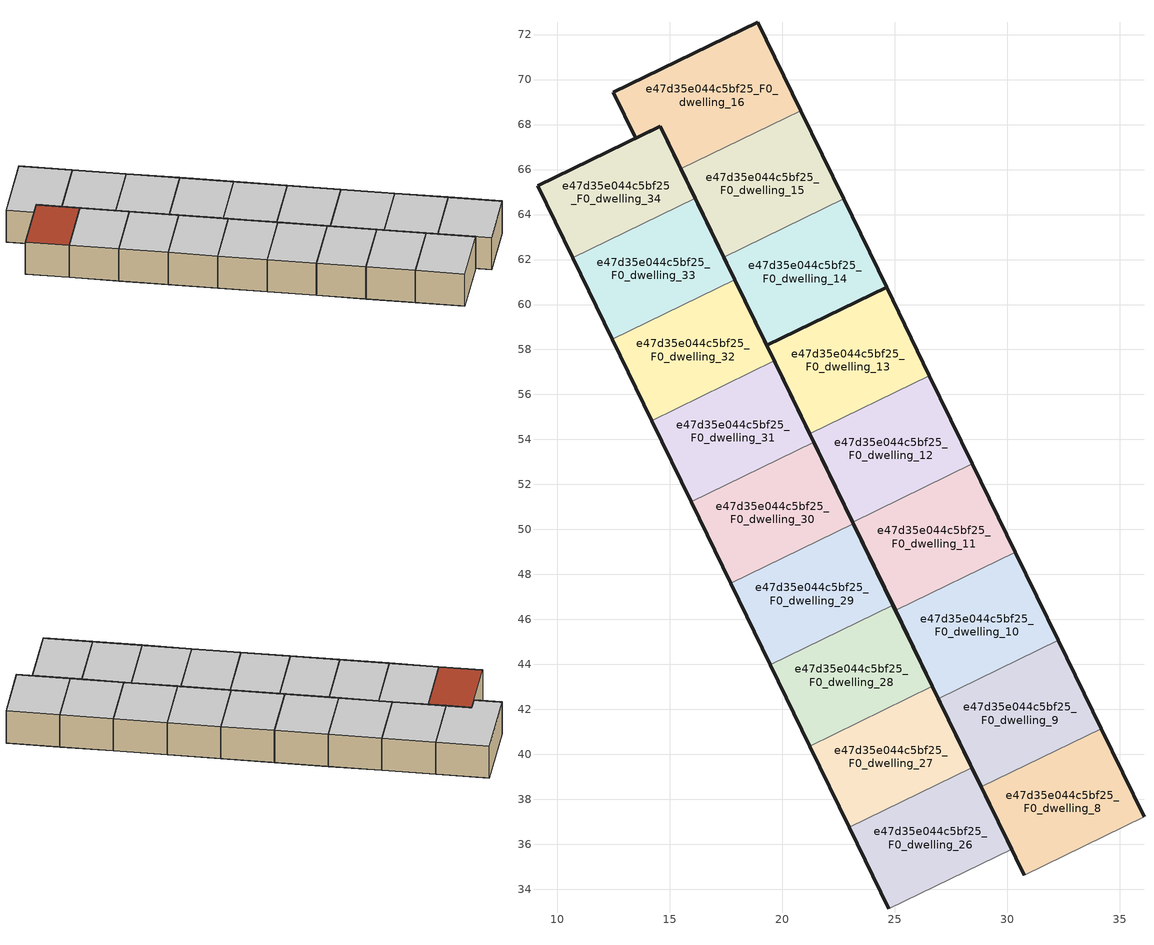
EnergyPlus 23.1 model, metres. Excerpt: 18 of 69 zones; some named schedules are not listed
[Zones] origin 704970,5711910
e47d35e044c5bf25_F0_dwelling_10
 floor ground (EU_floor_Construction): 32.26,45.07 30.35,48.99 25.03,46.4 26.94,42.48 z0
 wall outside (EU_wall_Construction): 30.35,48.99 32.26,45.07 / 26.94,42.48 25.03,46.4 z0:3
 wall to e47d35e044c5bf25_F0_dwelling_11 (EU_wall_Construction): 25.03,46.4 30.35,48.99 z0:3
 wall to e47d35e044c5bf25_F0_dwelling_9 (EU_wall_Construction): 32.26,45.07 26.94,42.48 z0:3
 ceiling to e47d35e044c5bf25_F1_dwelling_10 (EU_floor_Construction): 30.35,48.99 32.26,45.07 26.94,42.48 25.03,46.4 z3
e47d35e044c5bf25_F0_dwelling_11
 floor ground (EU_floor_Construction): 30.35,48.99 28.44,52.92 23.12,50.33 25.03,46.4 z0
 wall outside (EU_wall_Construction): 28.44,52.92 30.35,48.99 / 25.03,46.4 23.12,50.33 z0:3
 wall to e47d35e044c5bf25_F0_dwelling_12 (EU_wall_Construction): 23.12,50.33 28.44,52.92 z0:3
 ceiling to e47d35e044c5bf25_F1_dwelling_11 (EU_floor_Construction): 28.44,52.92 30.35,48.99 25.03,46.4 23.12,50.33 z3
e47d35e044c5bf25_F0_dwelling_12
 floor ground (EU_floor_Construction): 28.44,52.92 26.54,56.84 21.21,54.26 23.12,50.33 z0
 wall outside (EU_wall_Construction): 26.54,56.84 28.44,52.92 / 23.12,50.33 21.21,54.26 z0:3
 wall to e47d35e044c5bf25_F0_dwelling_13 (EU_wall_Construction): 21.21,54.26 26.54,56.84 z0:3
 ceiling to e47d35e044c5bf25_F1_dwelling_12 (EU_floor_Construction): 26.54,56.84 28.44,52.92 23.12,50.33 21.21,54.26 z3
e47d35e044c5bf25_F0_dwelling_13
 floor ground (EU_floor_Construction): 26.54,56.84 24.63,60.77 19.31,58.18 21.21,54.26 z0
 wall outside (EU_wall_Construction): 21.21,54.26 19.31,58.18 24.63,60.77 26.54,56.84 z0:3
 ceiling to e47d35e044c5bf25_F1_dwelling_13 (EU_floor_Construction): 24.63,60.77 26.54,56.84 21.21,54.26 19.31,58.18 z3
e47d35e044c5bf25_F0_dwelling_14
 floor ground (EU_floor_Construction): 24.63,60.77 22.72,64.7 17.4,62.11 19.31,58.18 z0
 wall outside (EU_wall_Construction): 22.72,64.7 24.63,60.77 19.31,58.18 17.4,62.11 z0:3
 wall to e47d35e044c5bf25_F0_dwelling_15 (EU_wall_Construction): 17.4,62.11 22.72,64.7 z0:3
 ceiling to e47d35e044c5bf25_F1_dwelling_14 (EU_floor_Construction): 22.72,64.7 24.63,60.77 19.31,58.18 17.4,62.11 z3
e47d35e044c5bf25_F0_dwelling_15
 floor ground (EU_floor_Construction): 22.72,64.7 20.81,68.62 15.49,66.04 17.4,62.11 z0
 wall outside (EU_wall_Construction): 20.81,68.62 22.72,64.7 / 17.4,62.11 15.49,66.04 z0:3
 wall to e47d35e044c5bf25_F0_dwelling_16 (EU_wall_Construction): 15.49,66.04 20.81,68.62 z0:3
 ceiling to e47d35e044c5bf25_F1_dwelling_15 (EU_floor_Construction): 20.81,68.62 22.72,64.7 17.4,62.11 15.49,66.04 z3
e47d35e044c5bf25_F0_dwelling_16
 floor ground (EU_floor_Construction): 20.81,68.62 18.91,72.54 12.48,69.43 13.48,67.39 14.58,67.92 15.49,66.04 z0
 wall outside (EU_wall_Construction): 15.49,66.04 14.58,67.92 13.48,67.39 12.48,69.43 18.91,72.54 20.81,68.62 z0:3
 ceiling to e47d35e044c5bf25_F1_dwelling_16 (EU_floor_Construction): 18.91,72.54 20.81,68.62 15.49,66.04 14.58,67.92 13.48,67.39 12.48,69.43 z3
e47d35e044c5bf25_F0_dwelling_26
 floor ground (EU_floor_Construction): 30.19,35.79 28.43,39.41 22.97,36.76 24.73,33.14 z0
 wall outside (EU_wall_Construction): 28.43,39.41 30.19,35.79 / 24.73,33.14 22.97,36.76 z0:3
 wall to e47d35e044c5bf25_F0_dwelling_27 (EU_wall_Construction): 22.97,36.76 28.43,39.41 z0:3
 wall to e47d35e044c5bf25_F0_dwelling_25 (EU_wall_Construction): 30.19,35.79 24.73,33.14 z0:3
 ceiling to e47d35e044c5bf25_F1_dwelling_26 (EU_floor_Construction): 28.43,39.41 30.19,35.79 24.73,33.14 22.97,36.76 z3
e47d35e044c5bf25_F0_dwelling_27
 floor ground (EU_floor_Construction): 28.43,39.41 26.67,43.02 21.21,40.37 22.97,36.76 z0
 wall outside (EU_wall_Construction): 26.67,43.02 28.43,39.41 / 22.97,36.76 21.21,40.37 z0:3
 wall to e47d35e044c5bf25_F0_dwelling_28 (EU_wall_Construction): 21.21,40.37 26.67,43.02 z0:3
 ceiling to e47d35e044c5bf25_F1_dwelling_27 (EU_floor_Construction): 26.67,43.02 28.43,39.41 22.97,36.76 21.21,40.37 z3
e47d35e044c5bf25_F0_dwelling_28
 floor ground (EU_floor_Construction): 26.67,43.02 24.91,46.64 19.46,43.99 21.21,40.37 z0
 wall outside (EU_wall_Construction): 24.91,46.64 26.67,43.02 / 21.21,40.37 19.46,43.99 z0:3
 wall to e47d35e044c5bf25_F0_dwelling_29 (EU_wall_Construction): 19.46,43.99 24.91,46.64 z0:3
 ceiling to e47d35e044c5bf25_F1_dwelling_28 (EU_floor_Construction): 24.91,46.64 26.67,43.02 21.21,40.37 19.46,43.99 z3
e47d35e044c5bf25_F0_dwelling_29
 floor ground (EU_floor_Construction): 24.91,46.64 23.16,50.26 17.7,47.6 19.46,43.99 z0
 wall outside (EU_wall_Construction): 23.16,50.26 24.91,46.64 / 19.46,43.99 17.7,47.6 z0:3
 wall to e47d35e044c5bf25_F0_dwelling_30 (EU_wall_Construction): 17.7,47.6 23.16,50.26 z0:3
 ceiling to e47d35e044c5bf25_F1_dwelling_29 (EU_floor_Construction): 23.16,50.26 24.91,46.64 19.46,43.99 17.7,47.6 z3
e47d35e044c5bf25_F0_dwelling_30
 floor ground (EU_floor_Construction): 23.16,50.26 21.4,53.87 15.94,51.22 17.7,47.6 z0
 wall outside (EU_wall_Construction): 21.4,53.87 23.16,50.26 / 17.7,47.6 15.94,51.22 z0:3
 wall to e47d35e044c5bf25_F0_dwelling_31 (EU_wall_Construction): 15.94,51.22 21.4,53.87 z0:3
 ceiling to e47d35e044c5bf25_F1_dwelling_30 (EU_floor_Construction): 21.4,53.87 23.16,50.26 17.7,47.6 15.94,51.22 z3
e47d35e044c5bf25_F0_dwelling_31
 floor ground (EU_floor_Construction): 21.4,53.87 19.64,57.49 14.19,54.84 15.94,51.22 z0
 wall outside (EU_wall_Construction): 19.64,57.49 21.4,53.87 / 15.94,51.22 14.19,54.84 z0:3
 wall to e47d35e044c5bf25_F0_dwelling_32 (EU_wall_Construction): 14.19,54.84 19.64,57.49 z0:3
 ceiling to e47d35e044c5bf25_F1_dwelling_31 (EU_floor_Construction): 19.64,57.49 21.4,53.87 15.94,51.22 14.19,54.84 z3
e47d35e044c5bf25_F0_dwelling_32
 floor ground (EU_floor_Construction): 19.64,57.49 17.89,61.11 12.43,58.45 14.19,54.84 z0
 wall outside (EU_wall_Construction): 17.89,61.11 19.64,57.49 / 14.19,54.84 12.43,58.45 z0:3
 wall to e47d35e044c5bf25_F0_dwelling_33 (EU_wall_Construction): 12.43,58.45 17.89,61.11 z0:3
 ceiling to e47d35e044c5bf25_F1_dwelling_32 (EU_floor_Construction): 17.89,61.11 19.64,57.49 14.19,54.84 12.43,58.45 z3
e47d35e044c5bf25_F0_dwelling_33
 floor ground (EU_floor_Construction): 17.89,61.11 16.13,64.72 10.67,62.07 12.43,58.45 z0
 wall outside (EU_wall_Construction): 16.13,64.72 17.89,61.11 / 12.43,58.45 10.67,62.07 z0:3
 wall to e47d35e044c5bf25_F0_dwelling_34 (EU_wall_Construction): 10.67,62.07 16.13,64.72 z0:3
 ceiling to e47d35e044c5bf25_F1_dwelling_33 (EU_floor_Construction): 16.13,64.72 17.89,61.11 12.43,58.45 10.67,62.07 z3
e47d35e044c5bf25_F0_dwelling_34
 floor ground (EU_floor_Construction): 16.13,64.72 14.58,67.92 9.11,65.28 10.67,62.07 z0
 wall outside (EU_wall_Construction): 10.67,62.07 9.11,65.28 14.58,67.92 16.13,64.72 z0:3
 roof outside (EU_roof_Construction): 14.58,67.92 16.13,64.72 10.67,62.07 9.11,65.28 z3
e47d35e044c5bf25_F0_dwelling_8
 floor ground (EU_floor_Construction): 36.07,37.22 34.17,41.14 28.84,38.55 30.75,34.63 z0
 wall outside (EU_wall_Construction): 34.17,41.14 36.07,37.22 / 30.75,34.63 28.84,38.55 z0:3
 wall to e47d35e044c5bf25_F0_dwelling_9 (EU_wall_Construction): 28.84,38.55 34.17,41.14 z0:3
 wall to e47d35e044c5bf25_F0_dwelling_7 (EU_wall_Construction): 36.07,37.22 30.75,34.63 z0:3
 ceiling to e47d35e044c5bf25_F1_dwelling_8 (EU_floor_Construction): 34.17,41.14 36.07,37.22 30.75,34.63 28.84,38.55 z3
e47d35e044c5bf25_F0_dwelling_9
 floor ground (EU_floor_Construction): 34.17,41.14 32.26,45.07 26.94,42.48 28.84,38.55 z0
 wall outside (EU_wall_Construction): 32.26,45.07 34.17,41.14 / 28.84,38.55 26.94,42.48 z0:3
 ceiling to e47d35e044c5bf25_F1_dwelling_9 (EU_floor_Construction): 32.26,45.07 34.17,41.14 28.84,38.55 26.94,42.48 z3
[Building]
EU S2 Campaign: North Axis=0; Terrain=City; Solar Distribution=FullExterior
[Site:Location]
London: Latitude=51.5; Longitude=-0.5; Time Zone=0; Elevation=25
[SizingPeriod:WeatherFileDays]
AnnualSizingPeriod: Begin Month=1; Begin Day of Month=1; End Month=12; End Day of Month=31; Day of Week for Start Day=Monday; Use Weather File Daylight Saving Period=No; Use Weather File Rain and Snow Indicators=No
[MATERIAL]
EU_InternalMass_Material: Roughness=MediumRough; Thickness=0.1; Conductivity=1; Density=1800; Specific Heat=900; Thermal Absorptance=0.9; Solar Absorptance=0.7; Visible Absorptance=0.7
[MATERIAL:NOMASS] Roughness=MediumRough; Thermal Absorptance=0.9; Solar Absorptance=0.7; Visible Absorptance=0.7
Name | Thermal Resistance
EU_wall_NoMass | 0.635353
EU_roof_NoMass | 0.675062
EU_floor_NoMass | 1.96382
[CONSTRUCTION]
EU_wall_Construction: EU_wall_NoMass
EU_roof_Construction: EU_roof_NoMass
EU_floor_Construction: EU_floor_NoMass
EU_InternalMass_Construction: EU_InternalMass_Material
[ZONE] Type=1; Multiplier=1; Ceiling Height=autocalculate; Floor Area=autocalculate; Part of Total Floor Area=Yes
Name | Volume
e47d35e044c5bf25_F0_dwelling_10 | 77.4873
e47d35e044c5bf25_F0_dwelling_11 | 77.4939
e47d35e044c5bf25_F0_dwelling_12 | 77.4917
e47d35e044c5bf25_F0_dwelling_13 | 77.4866
e47d35e044c5bf25_F0_dwelling_14 | 77.502
e47d35e044c5bf25_F0_dwelling_15; e47d35e044c5bf25_F0_dwelling_8 | 77.5005
e47d35e044c5bf25_F0_dwelling_16 | 85.8252
e47d35e044c5bf25_F0_dwelling_26; e47d35e044c5bf25_F0_dwelling_27 | 73.1982
e47d35e044c5bf25_F0_dwelling_28 | 73.1895
e47d35e044c5bf25_F0_dwelling_29 | 73.188
e47d35e044c5bf25_F0_dwelling_30 | 73.2136
e47d35e044c5bf25_F0_dwelling_31 | 73.1829
e47d35e044c5bf25_F0_dwelling_32 | 73.2034
e47d35e044c5bf25_F0_dwelling_33 | 73.21
e47d35e044c5bf25_F0_dwelling_34 | 64.8142
e47d35e044c5bf25_F0_dwelling_9 | 77.491
[INTERNALMASS] Construction=EU_InternalMass_Construction
Name | Zone or ZoneList | Surface Area
e47d35e044c5bf25_F0_dwelling_8_EU_InternalMass | e47d35e044c5bf25_F0_dwelling_8 | 25.8334
e47d35e044c5bf25_F0_dwelling_9_EU_InternalMass | e47d35e044c5bf25_F0_dwelling_9 | 25.8301
e47d35e044c5bf25_F0_dwelling_10_EU_InternalMass | e47d35e044c5bf25_F0_dwelling_10 | 25.8294
e47d35e044c5bf25_F0_dwelling_11_EU_InternalMass | e47d35e044c5bf25_F0_dwelling_11 | 25.8315
e47d35e044c5bf25_F0_dwelling_12_EU_InternalMass | e47d35e044c5bf25_F0_dwelling_12 | 25.8305
e47d35e044c5bf25_F0_dwelling_13_EU_InternalMass | e47d35e044c5bf25_F0_dwelling_13 | 25.8289
e47d35e044c5bf25_F0_dwelling_14_EU_InternalMass | e47d35e044c5bf25_F0_dwelling_14 | 25.8336
e47d35e044c5bf25_F0_dwelling_15_EU_InternalMass | e47d35e044c5bf25_F0_dwelling_15 | 25.8336
e47d35e044c5bf25_F0_dwelling_16_EU_InternalMass | e47d35e044c5bf25_F0_dwelling_16 | 28.6133
e47d35e044c5bf25_F0_dwelling_26_EU_InternalMass | e47d35e044c5bf25_F0_dwelling_26 | 24.3993
e47d35e044c5bf25_F0_dwelling_27_EU_InternalMass | e47d35e044c5bf25_F0_dwelling_27 | 24.3993
e47d35e044c5bf25_F0_dwelling_28_EU_InternalMass | e47d35e044c5bf25_F0_dwelling_28 | 24.3962
e47d35e044c5bf25_F0_dwelling_29_EU_InternalMass | e47d35e044c5bf25_F0_dwelling_29 | 24.3962
e47d35e044c5bf25_F0_dwelling_30_EU_InternalMass | e47d35e044c5bf25_F0_dwelling_30 | 24.4043
e47d35e044c5bf25_F0_dwelling_31_EU_InternalMass | e47d35e044c5bf25_F0_dwelling_31 | 24.3943
e47d35e044c5bf25_F0_dwelling_32_EU_InternalMass | e47d35e044c5bf25_F0_dwelling_32 | 24.4011
e47d35e044c5bf25_F0_dwelling_33_EU_InternalMass | e47d35e044c5bf25_F0_dwelling_33 | 24.4029
e47d35e044c5bf25_F0_dwelling_34_EU_InternalMass | e47d35e044c5bf25_F0_dwelling_34 | 21.6153
[OTHEREQUIPMENT] Fuel Type=Electricity; Design Level Calculation Method=Watts/Area; Power per Zone Floor Area=1; Fraction Latent=0; Fraction Radiant=0; Fraction Lost=0; Carbon Dioxide Generation Rate=0; EndUse Subcategory=EU_Step8_InternalGains
Name | Zone or ZoneList or Space or SpaceList | Schedule
EU_Step8_InternalGain_e47d35e044c5bf25_F0_dwelling_8_f000 | e47d35e044c5bf25_F0_dwelling_8 | EU_Step8_GainSchedule_e47d35e044c5bf25_F0_dwelling_8_f000
EU_Step8_InternalGain_e47d35e044c5bf25_F0_dwelling_9_f000 | e47d35e044c5bf25_F0_dwelling_9 | EU_Step8_GainSchedule_e47d35e044c5bf25_F0_dwelling_9_f000
EU_Step8_InternalGain_e47d35e044c5bf25_F0_dwelling_10_f000 | e47d35e044c5bf25_F0_dwelling_10 | EU_Step8_GainSchedule_e47d35e044c5bf25_F0_dwelling_10_f000
EU_Step8_InternalGain_e47d35e044c5bf25_F0_dwelling_11_f000 | e47d35e044c5bf25_F0_dwelling_11 | EU_Step8_GainSchedule_e47d35e044c5bf25_F0_dwelling_11_f000
EU_Step8_InternalGain_e47d35e044c5bf25_F0_dwelling_12_f000 | e47d35e044c5bf25_F0_dwelling_12 | EU_Step8_GainSchedule_e47d35e044c5bf25_F0_dwelling_12_f000
EU_Step8_InternalGain_e47d35e044c5bf25_F0_dwelling_13_f000 | e47d35e044c5bf25_F0_dwelling_13 | EU_Step8_GainSchedule_e47d35e044c5bf25_F0_dwelling_13_f000
EU_Step8_InternalGain_e47d35e044c5bf25_F0_dwelling_14_f000 | e47d35e044c5bf25_F0_dwelling_14 | EU_Step8_GainSchedule_e47d35e044c5bf25_F0_dwelling_14_f000
EU_Step8_InternalGain_e47d35e044c5bf25_F0_dwelling_15_f000 | e47d35e044c5bf25_F0_dwelling_15 | EU_Step8_GainSchedule_e47d35e044c5bf25_F0_dwelling_15_f000
EU_Step8_InternalGain_e47d35e044c5bf25_F0_dwelling_16_f000 | e47d35e044c5bf25_F0_dwelling_16 | EU_Step8_GainSchedule_e47d35e044c5bf25_F0_dwelling_16_f000
EU_Step8_InternalGain_e47d35e044c5bf25_F0_dwelling_26_f000 | e47d35e044c5bf25_F0_dwelling_26 | EU_Step8_GainSchedule_e47d35e044c5bf25_F0_dwelling_26_f000
EU_Step8_InternalGain_e47d35e044c5bf25_F0_dwelling_27_f000 | e47d35e044c5bf25_F0_dwelling_27 | EU_Step8_GainSchedule_e47d35e044c5bf25_F0_dwelling_27_f000
EU_Step8_InternalGain_e47d35e044c5bf25_F0_dwelling_28_f000 | e47d35e044c5bf25_F0_dwelling_28 | EU_Step8_GainSchedule_e47d35e044c5bf25_F0_dwelling_28_f000
EU_Step8_InternalGain_e47d35e044c5bf25_F0_dwelling_29_f000 | e47d35e044c5bf25_F0_dwelling_29 | EU_Step8_GainSchedule_e47d35e044c5bf25_F0_dwelling_29_f000
EU_Step8_InternalGain_e47d35e044c5bf25_F0_dwelling_30_f000 | e47d35e044c5bf25_F0_dwelling_30 | EU_Step8_GainSchedule_e47d35e044c5bf25_F0_dwelling_30_f000
EU_Step8_InternalGain_e47d35e044c5bf25_F0_dwelling_31_f000 | e47d35e044c5bf25_F0_dwelling_31 | EU_Step8_GainSchedule_e47d35e044c5bf25_F0_dwelling_31_f000
EU_Step8_InternalGain_e47d35e044c5bf25_F0_dwelling_32_f000 | e47d35e044c5bf25_F0_dwelling_32 | EU_Step8_GainSchedule_e47d35e044c5bf25_F0_dwelling_32_f000
EU_Step8_InternalGain_e47d35e044c5bf25_F0_dwelling_33_f000 | e47d35e044c5bf25_F0_dwelling_33 | EU_Step8_GainSchedule_e47d35e044c5bf25_F0_dwelling_33_f000
EU_Step8_InternalGain_e47d35e044c5bf25_F0_dwelling_34_f000 | e47d35e044c5bf25_F0_dwelling_34 | EU_Step8_GainSchedule_e47d35e044c5bf25_F0_dwelling_34_f000
[ZONEVENTILATION:DESIGNFLOWRATE] Schedule=EU_AlwaysOn; Design Flow Rate Calculation Method=AirChanges/Hour; Air Changes per Hour=0.555504; Ventilation Type=Natural; Fan Pressure Rise=0; Fan Total Efficiency=1; Constant Term Coefficient=1; Temperature Term Coefficient=0; Velocity Term Coefficient=0; Velocity Squared Term Coefficient=0; Minimum Indoor Temperature=-100; Maximum Indoor Temperature=100; Delta Temperature=-100; Minimum Outdoor Temperature=-100; Maximum Outdoor Temperature=100; Maximum Wind Speed=40
Name | Zone or ZoneList or Space or SpaceList
EU_ConstantAir_e47d35e044c5bf25_F0_dwelling_8 | e47d35e044c5bf25_F0_dwelling_8
EU_ConstantAir_e47d35e044c5bf25_F0_dwelling_9 | e47d35e044c5bf25_F0_dwelling_9
EU_ConstantAir_e47d35e044c5bf25_F0_dwelling_10 | e47d35e044c5bf25_F0_dwelling_10
EU_ConstantAir_e47d35e044c5bf25_F0_dwelling_11 | e47d35e044c5bf25_F0_dwelling_11
EU_ConstantAir_e47d35e044c5bf25_F0_dwelling_12 | e47d35e044c5bf25_F0_dwelling_12
EU_ConstantAir_e47d35e044c5bf25_F0_dwelling_13 | e47d35e044c5bf25_F0_dwelling_13
EU_ConstantAir_e47d35e044c5bf25_F0_dwelling_14 | e47d35e044c5bf25_F0_dwelling_14
EU_ConstantAir_e47d35e044c5bf25_F0_dwelling_15 | e47d35e044c5bf25_F0_dwelling_15
EU_ConstantAir_e47d35e044c5bf25_F0_dwelling_16 | e47d35e044c5bf25_F0_dwelling_16
EU_ConstantAir_e47d35e044c5bf25_F0_dwelling_26 | e47d35e044c5bf25_F0_dwelling_26
EU_ConstantAir_e47d35e044c5bf25_F0_dwelling_27 | e47d35e044c5bf25_F0_dwelling_27
EU_ConstantAir_e47d35e044c5bf25_F0_dwelling_28 | e47d35e044c5bf25_F0_dwelling_28
EU_ConstantAir_e47d35e044c5bf25_F0_dwelling_29 | e47d35e044c5bf25_F0_dwelling_29
EU_ConstantAir_e47d35e044c5bf25_F0_dwelling_30 | e47d35e044c5bf25_F0_dwelling_30
EU_ConstantAir_e47d35e044c5bf25_F0_dwelling_31 | e47d35e044c5bf25_F0_dwelling_31
EU_ConstantAir_e47d35e044c5bf25_F0_dwelling_32 | e47d35e044c5bf25_F0_dwelling_32
EU_ConstantAir_e47d35e044c5bf25_F0_dwelling_33 | e47d35e044c5bf25_F0_dwelling_33
EU_ConstantAir_e47d35e044c5bf25_F0_dwelling_34 | e47d35e044c5bf25_F0_dwelling_34
[HVACTEMPLATE:THERMOSTAT] Constant Heating Setpoint=20; Constant Cooling Setpoint=50
EU_HeatOnly_e47d35e044c5bf25_F1_dwelling_7; EU_HeatOnly_e47d35e044c5bf25_F1_dwelling_8; EU_HeatOnly_e47d35e044c5bf25_F1_dwelling_9; EU_HeatOnly_e47d35e044c5bf25_F1_dwelling_10; EU_HeatOnly_e47d35e044c5bf25_F1_dwelling_11; EU_HeatOnly_e47d35e044c5bf25_F1_dwelling_12; EU_HeatOnly_e47d35e044c5bf25_F1_dwelling_13; EU_HeatOnly_e47d35e044c5bf25_F1_dwelling_14; EU_HeatOnly_e47d35e044c5bf25_F1_dwelling_15; EU_HeatOnly_e47d35e044c5bf25_F1_dwelling_16; EU_HeatOnly_e47d35e044c5bf25_F1_dwelling_17; EU_HeatOnly_e47d35e044c5bf25_F1_dwelling_18; EU_HeatOnly_e47d35e044c5bf25_F1_dwelling_19; EU_HeatOnly_e47d35e044c5bf25_F1_dwelling_20; EU_HeatOnly_e47d35e044c5bf25_F1_dwelling_21; EU_HeatOnly_e47d35e044c5bf25_F1_dwelling_22; EU_HeatOnly_e47d35e044c5bf25_F1_dwelling_23; EU_HeatOnly_e47d35e044c5bf25_F1_dwelling_24; EU_HeatOnly_e47d35e044c5bf25_F1_dwelling_25; EU_HeatOnly_e47d35e044c5bf25_F1_dwelling_26; EU_HeatOnly_e47d35e044c5bf25_F1_dwelling_27; EU_HeatOnly_e47d35e044c5bf25_F1_dwelling_28; EU_HeatOnly_e47d35e044c5bf25_F1_dwelling_29; EU_HeatOnly_e47d35e044c5bf25_F1_dwelling_30; EU_HeatOnly_e47d35e044c5bf25_F1_dwelling_31; EU_HeatOnly_e47d35e044c5bf25_F1_dwelling_32
